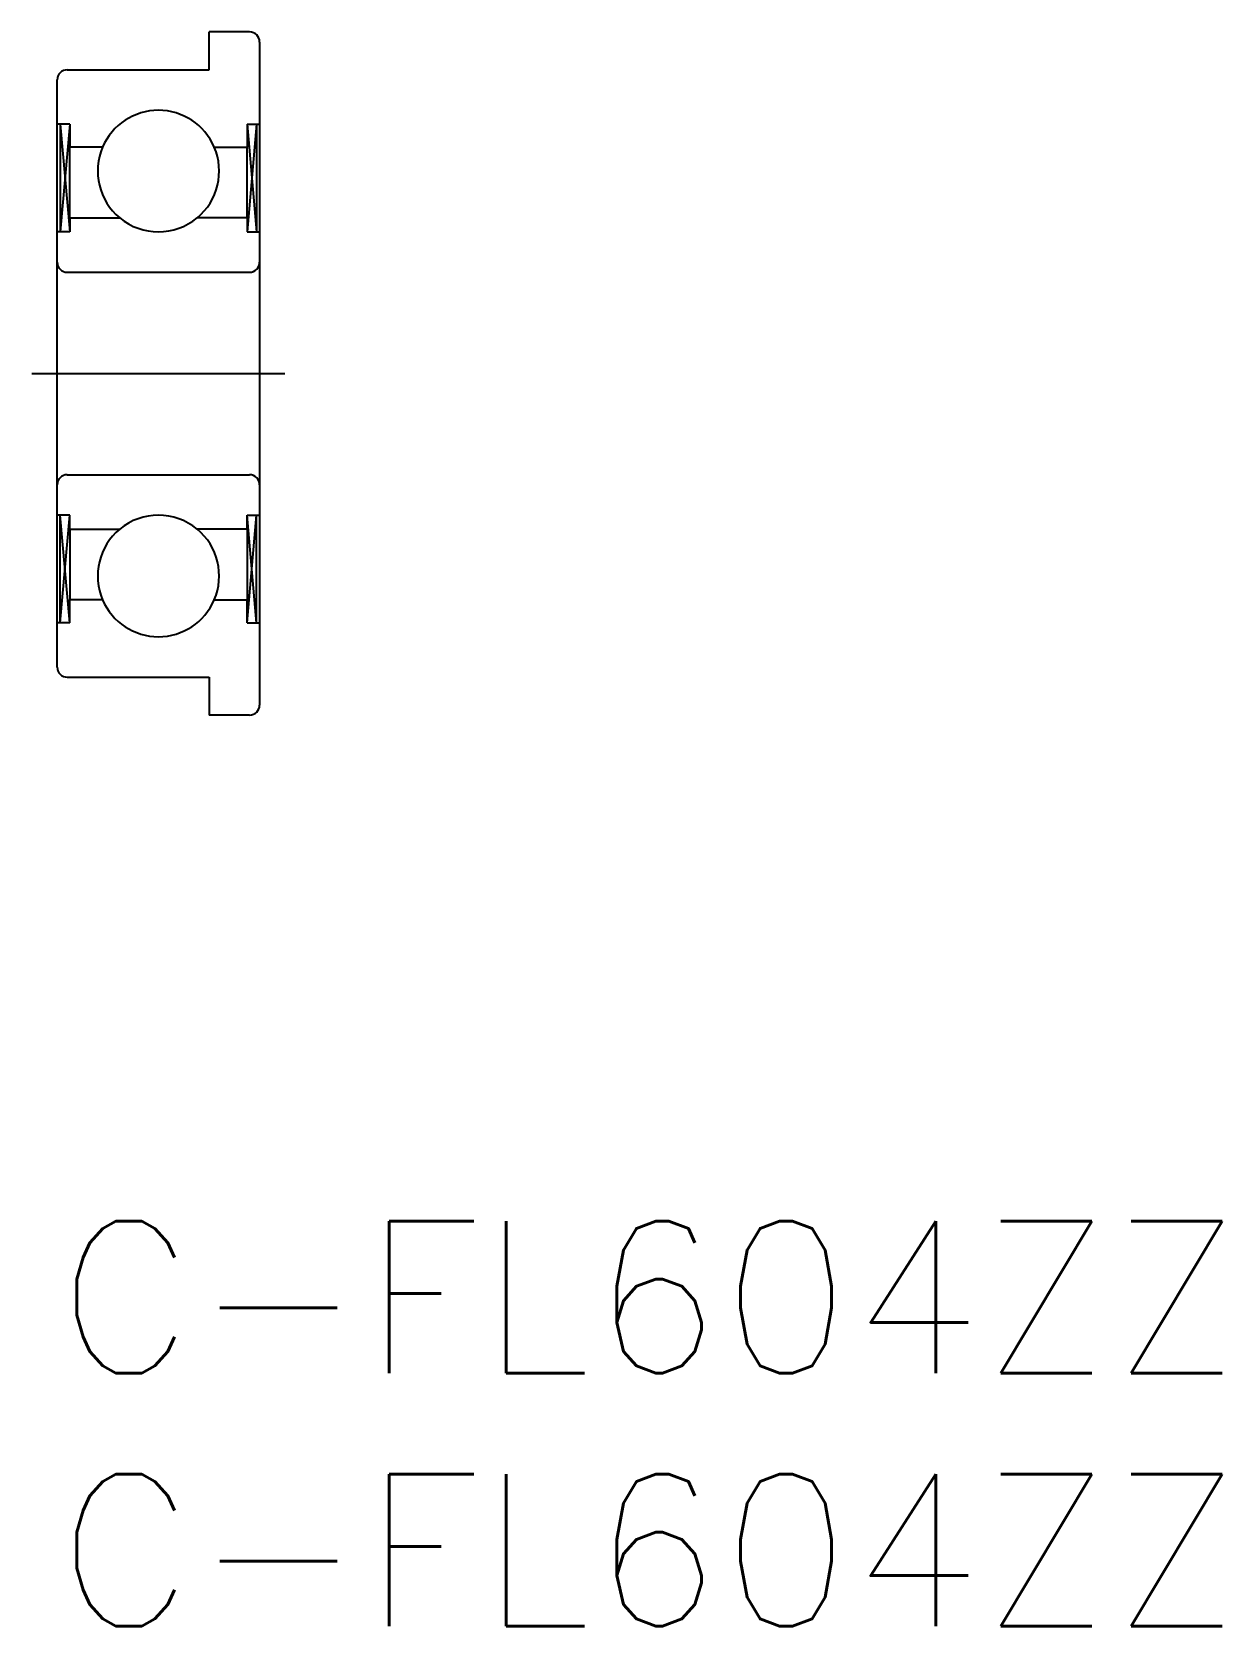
# Model space of a CAD drawing. Extents: x -0.5 to 23, y -8 to 23.5.
import ezdxf

# ---------------------------------------------------------------- set-up
doc = ezdxf.new("R2010")
doc.units = 0
doc.header["$LTSCALE"] = 0.5
doc.linetypes.add('CENTER', pattern=[50.8, 31.75, -6.35, 6.35, -6.35])
for name, color, linetype in [('MSM_CENTER', 1, 'CENTER'), ('MSM_CONTINUOUS', 7, 'CONTINUOUS'), ('MSM_NARROW', 5, 'CONTINUOUS'), ('MSM_PART_NUMBER', 7, 'CONTINUOUS')]:
    doc.layers.add(name, color=color, linetype=linetype)
doc.styles.get("Standard").update_dxf_attribs({"font": 'txt.shx', "height": 1, "bigfont": 'bigfont.shx'})

# ---------------------------------------------------------------- blocks, each defined once
blk = doc.blocks.new('*U8')
at = {"layer": 'MSM_PART_NUMBER'}
blk.add_text('C-FL604ZZ', height=3, dxfattribs=at).set_placement((0, -3))
blk = doc.blocks.new('*U9')
at = {"layer": 'MSM_PART_NUMBER'}
blk.add_text('C-FL604ZZ', height=3, dxfattribs=at).set_placement((0, -8))

msp = doc.modelspace()

# ---------------------------------------------------------------- linework, layer by layer
at = {"layer": 'MSM_CENTER'}
msp.add_line((-0.5, 16.75), (4.5, 16.75), dxfattribs=at)
at = {"layer": 'MSM_CONTINUOUS'}
for p, q in [((3.8, 23.5), (3, 23.5)), ((3, 22.75), (3, 23.5)), ((4, 23.3), (4, 10.2)), ((0.2, 22.75), (3, 22.75)), ((0, 10.95), (0, 22.55)), ((0.25, 21.675), (0, 21.675)), ((0.06, 21.675), (0.06, 19.55)), ((0.25, 21.675), (0.25, 21.225)), ((3.75, 21.675), (4, 21.675)), ((3.75, 21.675), (3.75, 21.225)), ((3.94, 21.675), (3.94, 19.55)), ((0.898, 21.225), (0.25, 21.225)), ((0.25, 19.825), (0.25, 21.225)), ((3.102, 21.225), (3.75, 21.225)), ((3.75, 19.825), (3.75, 21.225)), ((0.25, 19.55), (0, 19.55)), ((0.25, 19.825), (1.236, 19.825)), ((0.25, 19.825), (0.25, 19.55)), ((3.75, 19.825), (2.764, 19.825)), ((3.75, 19.825), (3.75, 19.55)), ((3.75, 19.55), (4, 19.55)), ((0.2, 18.75), (3.8, 18.75)), ((0.2, 14.75), (3.8, 14.75)), ((0.25, 13.95), (0, 13.95)), ((0.06, 11.825), (0.06, 13.95)), ((0.25, 13.675), (0.25, 13.95)), ((3.75, 13.95), (4, 13.95)), ((3.75, 13.675), (3.75, 13.95)), ((3.94, 11.825), (3.94, 13.95)), ((0.25, 13.675), (1.236, 13.675)), ((0.25, 13.675), (0.25, 12.275)), ((3.75, 13.675), (2.764, 13.675)), ((3.75, 13.675), (3.75, 12.275)), ((0.898, 12.275), (0.25, 12.275)), ((0.25, 11.825), (0.25, 12.275)), ((3.102, 12.275), (3.75, 12.275)), ((3.75, 11.825), (3.75, 12.275)), ((0.25, 11.825), (0, 11.825)), ((3.75, 11.825), (4, 11.825)), ((0.2, 10.75), (3, 10.75)), ((3, 10.75), (3, 10)), ((3.8, 10), (3, 10))]:
    msp.add_line(p, q, dxfattribs=at)
for centre, radius, start, end in [((3.8, 23.3), 0.2, 0, 90), ((0.2, 22.55), 0.2, 90, 180), ((2, 20.75), 1.2, 23.318, 156.682), ((2, 20.75), 1.2, 156.682, 230.4288), ((2, 20.75), 1.2, 309.5712, 23.318), ((2, 20.75), 1.2, 230.4288, 309.5712), ((0.2, 18.95), 0.2, 180, 270), ((3.8, 18.95), 0.2, 270, 0), ((0.2, 14.55), 0.2, 90, 180), ((3.8, 14.55), 0.2, 0, 90), ((2, 12.75), 1.2, 50.4288, 129.5712), ((2, 12.75), 1.2, 129.5712, 203.318), ((2, 12.75), 1.2, 336.682, 50.4288), ((2, 12.75), 1.2, 203.318, 336.682), ((0.2, 10.95), 0.2, 180, 270), ((3.8, 10.2), 0.2, 270, 0)]:
    msp.add_arc(centre, radius, start, end, dxfattribs=at)
at = {"layer": 'MSM_NARROW'}
for p, q in [((0.25, 21.675), (0.06, 19.55)), ((0.06, 21.675), (0.25, 19.55)), ((3.75, 21.675), (3.94, 19.55)), ((3.94, 21.675), (3.75, 19.55)), ((0.25, 11.825), (0.06, 13.95)), ((0.06, 11.825), (0.25, 13.95)), ((3.75, 11.825), (3.94, 13.95)), ((3.94, 11.825), (3.75, 13.95))]:
    msp.add_line(p, q, dxfattribs=at)

# ---------------------------------------------------------------- block references
at = {"layer": 'MSM_CONTINUOUS'}
for name in ['*U8', '*U9']:
    msp.add_blockref(name, (0, 0), dxfattribs=at)

doc.saveas('drawing.dxf')
